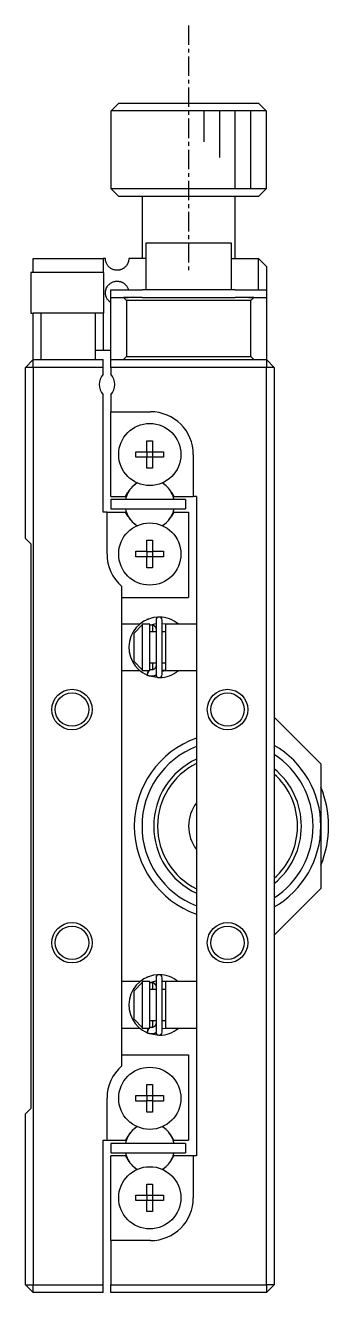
# Model space of a CAD drawing. Extents: x 10 to 371, y 10 to 242.
# Drawn here: x 52.2 to 71.7, y 111.8 to 193.2 of the extents above; entities that cross this region are included whole.
import ezdxf

# ---------------------------------------------------------------- set-up
doc = ezdxf.new("R2010")
doc.units = 0
doc.linetypes.add('CENTER', pattern=[2, 1.25, -0.25, 0.25, -0.25])
doc.layers.get('0').update_dxf_attribs({"linetype": 'CONTINUOUS'})
doc.layers.add('CENTER', color=1, linetype='CENTER')

msp = doc.modelspace()

# ---------------------------------------------------------------- linework, layer by layer
at = {"color": 7, "linetype": 'CONTINUOUS'}
for p, q in [((57.766026, 187.75), (58.267814, 188.25)), ((57.766026, 187.25), (57.766026, 187.75)), ((67.733975, 187.75), (57.766026, 187.75)), ((58.267814, 188.25), (67.232187, 188.25)), ((67.232187, 188.25), (67.733975, 187.75)), ((67.733975, 187.75), (67.733975, 187.25)), ((57.750001, 187.25), (57.766026, 187.25)), ((57.750001, 187.25), (57.750001, 182.75)), ((67.733975, 187.25), (67.750001, 187.25)), ((67.750001, 182.75), (67.750001, 187.25)), ((57.750001, 182.75), (67.750001, 182.75)), ((57.750001, 182.75), (58.250001, 182.25)), ((67.250001, 182.25), (67.750001, 182.75)), ((67.250001, 182.25), (58.250001, 182.25)), ((59.750001, 182.25), (59.750001, 178.25)), ((65.750001, 178.25), (65.750001, 182.25)), ((65.500001, 179.25), (60.000001, 179.25)), ((60.000001, 179.25), (60.000001, 176.25)), ((65.500001, 176.25), (65.500001, 179.25)), ((52.75, 178.25), (57.25, 178.25)), ((52.75, 177.35), (52.75, 178.25)), ((57.25, 178.25), (57.25, 177.35)), ((57.4, 178.25), (57.25, 178.25)), ((57.400105, 178.237609), (57.4, 178.25)), ((57.400414, 178.225229), (57.400105, 178.237609)), ((57.400923, 178.212906), (57.400414, 178.225229)), ((57.401625, 178.200687), (57.400923, 178.212906)), ((57.402517, 178.188617), (57.401625, 178.200687)), ((57.40394, 178.173249), (57.402517, 178.188617)), ((57.405653, 178.158135), (57.40394, 178.173249)), ((57.407635, 178.143304), (57.405653, 178.158135)), ((57.409866, 178.128788), (57.407635, 178.143304)), ((57.412323, 178.114617), (57.409866, 178.128788)), ((57.414986, 178.100822), (57.412323, 178.114617)), ((57.421191, 178.072914), (57.414986, 178.100822)), ((57.428156, 178.046292), (57.421191, 178.072914)), ((57.435806, 178.020881), (57.428156, 178.046292)), ((57.444066, 177.996601), (57.435806, 178.020881)), ((57.452863, 177.973377), (57.444066, 177.996601)), ((57.462122, 177.95113), (57.452863, 177.973377)), ((57.481822, 177.909322), (57.462122, 177.95113)), ((57.503223, 177.870262), (57.481822, 177.909322)), ((57.5262, 177.83362), (57.503223, 177.870262)), ((57.557046, 177.790714), (57.5262, 177.83362)), ((57.590252, 177.750753), (57.557046, 177.790714)), ((57.625758, 177.713617), (57.590252, 177.750753)), ((57.663506, 177.679191), (57.625758, 177.713617)), ((57.702362, 177.648227), (57.663506, 177.679191)), ((58.647583, 177.688853), (58.620784, 177.666165)), ((58.673655, 177.713139), (58.647583, 177.688853)), ((58.698858, 177.73895), (58.673655, 177.713139)), ((58.723049, 177.766213), (58.698858, 177.73895)), ((58.746086, 177.794855), (58.723049, 177.766213)), ((58.767825, 177.824803), (58.746086, 177.794855)), ((58.783138, 177.847963), (58.767825, 177.824803)), ((58.797678, 177.871837), (58.783138, 177.847963)), ((58.811394, 177.896369), (58.797678, 177.871837)), ((58.824235, 177.921507), (58.811394, 177.896369)), ((58.83586, 177.946531), (58.824235, 177.921507)), ((58.846608, 177.972095), (58.83586, 177.946531)), ((58.856443, 177.998135), (58.846608, 177.972095)), ((58.865326, 178.024591), (58.856443, 177.998135)), ((58.873459, 178.052253), (58.865326, 178.024591)), ((58.880547, 178.08031), (58.873459, 178.052253)), ((58.886564, 178.108683), (58.880547, 178.08031)), ((58.891484, 178.137295), (58.886564, 178.108683)), ((58.895198, 178.165283), (58.891484, 178.137295)), ((58.897861, 178.193447), (58.895198, 178.165283)), ((58.899464, 178.221711), (58.897861, 178.193447)), ((58.9, 178.25), (58.899464, 178.221711)), ((60.000001, 178.25), (58.9, 178.25)), ((65.500001, 178.25), (67.25, 178.25)), ((67.25, 176.25), (67.25, 178.25)), ((67.75, 177.75), (67.25, 178.25)), ((67.75, 177.75), (67.75, 176.25)), ((52.600001, 177.35), (52.6, 174.75)), ((57.300001, 177.35), (52.600001, 177.35)), ((57.3, 174.75), (57.300001, 177.35)), ((57.743395, 177.619769), (57.702362, 177.648227)), ((57.786563, 177.593933), (57.743395, 177.619769)), ((57.831823, 177.570837), (57.786563, 177.593933)), ((57.881668, 177.549643), (57.831823, 177.570837)), ((57.933842, 177.531823), (57.881668, 177.549643)), ((57.988225, 177.517655), (57.933842, 177.531823)), ((58.029284, 177.509779), (57.988225, 177.517655)), ((58.071489, 177.504121), (58.029284, 177.509779)), ((58.114734, 177.50083), (58.071489, 177.504121)), ((58.158912, 177.500053), (58.114734, 177.50083)), ((58.203915, 177.501942), (58.158912, 177.500053)), ((58.249707, 177.506659), (58.203915, 177.501942)), ((58.296089, 177.514366), (58.249707, 177.506659)), ((58.330212, 177.521975), (58.296089, 177.514366)), ((58.364532, 177.531342), (58.330212, 177.521975)), ((58.398927, 177.542517), (58.364532, 177.531342)), ((58.433272, 177.555552), (58.398927, 177.542517)), ((58.465357, 177.569536), (58.433272, 177.555552)), ((58.497313, 177.585301), (58.465357, 177.569536)), ((58.528987, 177.602847), (58.497313, 177.585301)), ((58.560226, 177.622173), (58.528987, 177.602847)), ((58.590876, 177.643279), (58.560226, 177.622173)), ((58.620784, 177.666165), (58.590876, 177.643279)), ((57.400004, 176.052242), (57.400109, 176.0627)), ((57.400045, 176.041789), (57.400004, 176.052242)), ((57.40024, 176.031085), (57.400045, 176.041789)), ((57.400109, 176.0627), (57.400358, 176.073134)), ((57.400358, 176.073134), (57.40075, 176.083513)), ((57.40075, 176.083513), (57.401302, 176.094149)), ((57.401302, 176.094149), (57.401999, 176.104708)), ((57.401999, 176.104708), (57.402837, 176.115167)), ((57.402837, 176.115167), (57.40381, 176.125499)), ((57.40381, 176.125499), (57.405249, 176.138565)), ((57.405249, 176.138565), (57.40689, 176.151416)), ((57.40689, 176.151416), (57.40872, 176.16403)), ((57.40872, 176.16403), (57.410726, 176.176384)), ((57.410726, 176.176384), (57.413739, 176.192897)), ((57.413739, 176.192897), (57.417039, 176.208956)), ((57.417039, 176.208956), (57.420597, 176.224556)), ((57.420597, 176.224556), (57.427894, 176.252702)), ((57.427894, 176.252702), (57.435937, 176.27952)), ((57.435937, 176.27952), (57.444661, 176.305102)), ((57.444661, 176.305102), (57.453999, 176.329544)), ((57.453999, 176.329544), (57.463886, 176.352937)), ((57.463886, 176.352937), (57.474256, 176.375377)), ((57.474256, 176.375377), (57.500803, 176.425782)), ((57.500803, 176.425782), (57.52997, 176.472476)), ((57.52997, 176.472476), (57.561662, 176.515704)), ((57.561662, 176.515704), (57.595782, 176.555712)), ((57.595782, 176.555712), (57.632235, 176.592745)), ((57.632235, 176.592745), (57.670924, 176.627049)), ((57.670924, 176.627049), (57.717207, 176.662534)), ((57.717207, 176.662534), (57.76646, 176.69452)), ((57.750001, 175.75), (57.750001, 176.25)), ((57.750001, 176.25), (59.750001, 176.25)), ((57.76646, 176.69452), (57.818618, 176.722819)), ((57.818618, 176.722819), (57.860688, 176.741954)), ((57.860688, 176.741954), (57.904504, 176.758687)), ((57.904504, 176.758687), (57.949989, 176.772841)), ((57.949989, 176.772841), (57.997071, 176.784243)), ((57.997071, 176.784243), (58.042421, 176.792236)), ((58.042421, 176.792236), (58.089228, 176.797515)), ((58.089228, 176.797515), (58.1373, 176.799872)), ((58.1373, 176.799872), (58.186448, 176.799101)), ((58.186448, 176.799101), (58.236481, 176.794994)), ((58.236481, 176.794994), (58.287207, 176.787343)), ((58.287207, 176.787343), (58.327221, 176.778759)), ((58.327221, 176.778759), (58.367494, 176.76777)), ((58.367494, 176.76777), (58.407839, 176.754286)), ((58.407839, 176.754286), (58.438852, 176.742142)), ((58.438852, 176.742142), (58.469779, 176.728405)), ((58.469779, 176.728405), (58.500497, 176.713059)), ((58.500497, 176.713059), (58.530887, 176.696085)), ((58.530887, 176.696085), (58.555119, 176.68117)), ((58.555119, 176.68117), (58.579051, 176.66515)), ((58.579051, 176.66515), (58.602605, 176.648035)), ((58.602605, 176.648035), (58.625703, 176.629834)), ((58.625703, 176.629834), (58.648911, 176.609985)), ((58.648911, 176.609985), (58.67154, 176.58897)), ((58.67154, 176.58897), (58.693496, 176.566825)), ((58.693496, 176.566825), (58.714685, 176.54359)), ((58.714685, 176.54359), (58.734546, 176.519895)), ((58.734546, 176.519895), (58.753583, 176.495173)), ((58.753583, 176.495173), (58.771712, 176.469487)), ((58.771712, 176.469487), (58.78885, 176.442902)), ((58.78885, 176.442902), (58.805509, 176.414419)), ((58.805509, 176.414419), (58.821011, 176.385011)), ((58.821011, 176.385011), (58.835277, 176.354777)), ((58.835277, 176.354777), (58.84823, 176.323817)), ((58.84823, 176.323817), (58.857256, 176.299576)), ((58.857256, 176.299576), (58.865469, 176.274953)), ((58.865469, 176.274953), (58.872842, 176.25)), ((65.75, 176.25), (59.750001, 176.25)), ((65.75, 176.25), (67.75, 176.25)), ((67.75, 176.25), (67.75, 175.75)), ((57.400586, 176.020409), (57.40024, 176.031085)), ((57.40108, 176.009792), (57.400586, 176.020409)), ((57.401719, 175.999264), (57.40108, 176.009792)), ((57.402759, 175.985743), (57.401719, 175.999264)), ((57.404026, 175.972403), (57.402759, 175.985743)), ((57.405507, 175.959288), (57.404026, 175.972403)), ((57.407649, 175.943166), (57.405507, 175.959288)), ((57.41009, 175.927404), (57.407649, 175.943166)), ((57.412805, 175.912015), (57.41009, 175.927404)), ((57.415771, 175.897013), (57.412805, 175.912015)), ((57.418965, 175.88241), (57.415771, 175.897013)), ((57.422363, 175.868221), (57.418965, 175.88241)), ((57.43019, 175.839303), (57.422363, 175.868221)), ((57.438801, 175.811799), (57.43019, 175.839303)), ((57.448119, 175.785602), (57.438801, 175.811799)), ((57.458069, 175.760604), (57.448119, 175.785602)), ((57.468575, 175.736696), (57.458069, 175.760604)), ((57.491432, 175.691047), (57.468575, 175.736696)), ((57.516377, 175.648595), (57.491432, 175.691047)), ((57.543298, 175.609014), (57.516377, 175.648595)), ((57.572077, 175.571979), (57.543298, 175.609014)), ((57.612224, 175.527203), (57.572077, 175.571979)), ((57.6555, 175.486094), (57.612224, 175.527203)), ((57.701839, 175.448626), (57.6555, 175.486094)), ((57.749967, 175.415592), (57.701839, 175.448626)), ((57.75, 171.75), (57.75, 175.75)), ((57.75, 175.75), (58.55, 175.75)), ((58.75, 175.55), (58.55, 175.75)), ((58.55, 175.75), (58.878221, 175.75)), ((58.878221, 175.75), (58.55, 175.75)), ((58.75, 175.55), (58.75, 171.95)), ((66.75, 175.55), (58.75, 175.55)), ((59.750001, 175.75), (58.878221, 175.75)), ((59.750001, 175.75), (65.75, 175.75)), ((66.62178, 175.75), (65.75, 175.75)), ((66.62178, 175.75), (66.95, 175.75)), ((66.95, 175.75), (66.62178, 175.75)), ((66.95, 175.75), (66.75, 175.55)), ((66.75, 171.95), (66.75, 175.55)), ((66.95, 175.75), (67.75, 175.75)), ((67.75, 175.75), (67.75, 171.75)), ((52.6, 174.75), (52.75, 174.75)), ((52.75, 171.75), (52.75, 174.75)), ((53.25, 174.75), (52.75, 174.75)), ((53.25, 174.75), (53.25, 171.75)), ((56.75, 174.75), (53.25, 174.75)), ((56.75, 172.35), (56.75, 174.75)), ((57.25, 174.75), (56.75, 174.75)), ((57.25, 174.75), (57.3, 174.75)), ((57.25, 174.75), (57.25, 172.35)), ((57.25, 172.35), (56.75, 172.35)), ((56.75, 171.75), (56.75, 172.35)), ((57.75, 172.35), (57.25, 172.35)), ((52.75, 171.75), (52.25, 171.25)), ((52.75, 171.25), (52.25, 171.25)), ((52.25, 160.25), (52.25, 171.25)), ((52.75, 171.25), (52.75, 171.75)), ((52.75, 171.75), (57.25, 171.75)), ((52.75, 171.25), (52.75, 112.25)), ((57.25, 171.25), (52.75, 171.25)), ((57.25, 171.25), (57.25, 171.75)), ((57.25, 170.811438), (57.25, 171.25)), ((57.75, 171.75), (67.75, 171.75)), ((57.75, 171.25), (57.75, 171.75)), ((67.75, 171.25), (57.75, 171.25)), ((57.75, 171.25), (57.75, 170.811438)), ((58.55, 171.75), (58.75, 171.95)), ((58.75, 171.95), (66.75, 171.95)), ((66.75, 171.95), (66.95, 171.75)), ((67.75, 171.75), (67.75, 171.25)), ((68.25, 171.25), (67.75, 171.75)), ((67.75, 112.25), (67.75, 171.25)), ((68.25, 171.25), (67.75, 171.25)), ((68.25, 171.25), (68.25, 112.25)), ((57.25, 161.95), (57.25, 169.488562)), ((57.75, 169.488562), (57.75, 168.4)), ((57.75, 168.4), (60.3, 168.4)), ((57.75, 162.95), (57.75, 168.4)), ((60.07, 166.536361), (60.43, 166.536361)), ((60.07, 165.83), (60.07, 166.536361)), ((60.43, 166.536361), (60.43, 165.83)), ((59.363639, 165.83), (60.07, 165.83)), ((59.363639, 165.47), (59.363639, 165.83)), ((60.07, 165.47), (59.363639, 165.47)), ((60.080373, 165.819628), (60.07, 165.83)), ((60.080373, 165.480372), (60.07, 165.47)), ((60.07, 164.763639), (60.07, 165.47)), ((60.080373, 165.819628), (60.419628, 165.819628)), ((60.080373, 165.480372), (60.080373, 165.819628)), ((60.419628, 165.480372), (60.080373, 165.480372)), ((60.419628, 165.819628), (60.43, 165.83)), ((60.419628, 165.819628), (60.419628, 165.480372)), ((60.419628, 165.480372), (60.43, 165.47)), ((60.43, 165.83), (61.136362, 165.83)), ((60.43, 165.47), (60.43, 164.763639)), ((61.136362, 165.47), (60.43, 165.47)), ((61.136362, 165.83), (61.136362, 165.47)), ((63.05, 165.65), (63.05, 162.95)), ((60.43, 164.763639), (60.07, 164.763639)), ((58.699195, 162.95), (58.849361, 163.210095)), ((61.65064, 163.210095), (61.800806, 162.95)), ((57.75, 162.95), (58.699195, 162.95)), ((62.55, 162.75), (57.75, 162.75)), ((57.75, 162.75), (57.75, 162.15)), ((61.800806, 162.95), (63.05, 162.95)), ((62.55, 162.75), (62.55, 162.15)), ((63.25, 162.95), (63.05, 162.95)), ((63.25, 162.95), (63.25, 120.55)), ((57.5, 161.95), (57.25, 161.95)), ((57.5, 159.25), (57.5, 161.95)), ((57.5, 161.95), (58.699195, 161.95)), ((57.75, 162.15), (62.55, 162.15)), ((58.849361, 161.689905), (58.699195, 161.95)), ((61.800806, 161.95), (61.65064, 161.689905)), ((61.800806, 161.95), (62.75, 161.95)), ((62.75, 161.95), (62.75, 156.45)), ((52.25, 160.25), (52.6, 159.9)), ((52.6, 159.9), (52.6, 123.6)), ((60.07, 160.136361), (60.43, 160.136361)), ((60.07, 159.43), (60.07, 160.136361)), ((60.43, 160.136361), (60.43, 159.43)), ((59.363639, 159.43), (60.07, 159.43)), ((59.363639, 159.07), (59.363639, 159.43)), ((60.07, 159.07), (59.363639, 159.07)), ((60.080373, 159.419628), (60.07, 159.43)), ((60.080373, 159.080372), (60.07, 159.07)), ((60.07, 158.363639), (60.07, 159.07)), ((60.080373, 159.419628), (60.419628, 159.419628)), ((60.080373, 159.080372), (60.080373, 159.419628)), ((60.419628, 159.080372), (60.080373, 159.080372)), ((60.419628, 159.419628), (60.43, 159.43)), ((60.419628, 159.419628), (60.419628, 159.080372)), ((60.419628, 159.080372), (60.43, 159.07)), ((60.43, 159.43), (61.136362, 159.43)), ((61.136362, 159.07), (60.43, 159.07)), ((60.43, 159.07), (60.43, 158.363639)), ((61.136362, 159.43), (61.136362, 159.07)), ((60.43, 158.363639), (60.07, 158.363639)), ((58.45, 154.325), (58.45, 157.170938)), ((58.45, 156.45), (62.75, 156.45)), ((60.085914, 155.037581), (60.067923, 155.029781)), ((60.142355, 155.059821), (60.085469, 155.03844)), ((60.655, 155), (60.655, 151.5)), ((61.045, 151.5), (61.045, 155)), ((59.613755, 154.75), (58.45, 154.75)), ((58.45, 152.175), (58.45, 154.325)), ((59.25, 154.166515), (59.75, 154.695683)), ((59.25, 152.333485), (59.25, 154.166515)), ((59.75, 154.75), (59.75, 154.695683)), ((60.25, 154.75), (59.75, 154.75)), ((59.75, 154.695683), (59.75, 151.804317)), ((60.238705, 154.679805), (60.25325, 154.685571)), ((60.249843, 154.68521), (60.654958, 154.793689)), ((60.25, 151.75), (60.25, 154.75)), ((60.655, 154.25), (60.25, 154.25)), ((60.25325, 154.685571), (60.267511, 154.690387)), ((60.267511, 154.690387), (60.282004, 154.694472)), ((60.282004, 154.694472), (60.29669, 154.697816)), ((60.29669, 154.697816), (60.311532, 154.700406)), ((60.311532, 154.700406), (60.326491, 154.702236)), ((60.326491, 154.702236), (60.341527, 154.7033)), ((60.341527, 154.7033), (60.356601, 154.703595)), ((60.356601, 154.703595), (60.371673, 154.703118)), ((60.371673, 154.703118), (60.386703, 154.701872)), ((60.386703, 154.701872), (60.401651, 154.699859)), ((60.401651, 154.699859), (60.416477, 154.697085)), ((60.416477, 154.697085), (60.431143, 154.693559)), ((60.431143, 154.693559), (60.445611, 154.689291)), ((60.445611, 154.689291), (60.459842, 154.684293)), ((60.45, 154.25), (60.45, 154.688184)), ((60.45, 154.25), (60.45, 154.688183)), ((60.459842, 154.684293), (60.4738, 154.67858)), ((60.4738, 154.67858), (60.487449, 154.672167)), ((60.487449, 154.672167), (60.500754, 154.665074)), ((60.500754, 154.665074), (60.513683, 154.65732)), ((60.513683, 154.65732), (60.526203, 154.648926)), ((60.526203, 154.648926), (60.538285, 154.639917)), ((60.538285, 154.639917), (60.549897, 154.630316)), ((60.549897, 154.630316), (60.561014, 154.620149)), ((60.561014, 154.620149), (60.571609, 154.609444)), ((60.571609, 154.609444), (60.581657, 154.598229)), ((60.581657, 154.598229), (60.591136, 154.586532)), ((60.591136, 154.586532), (60.600024, 154.574383)), ((60.600024, 154.574383), (60.608301, 154.561814)), ((60.608301, 154.561814), (60.615948, 154.548857)), ((60.615948, 154.548857), (60.62295, 154.535542)), ((60.62295, 154.535542), (60.629291, 154.521903)), ((60.629291, 154.521903), (60.634958, 154.507974)), ((60.634958, 154.507974), (60.639938, 154.493787)), ((60.639938, 154.493787), (60.644221, 154.479378)), ((60.644221, 154.479378), (60.647798, 154.464779)), ((60.647798, 154.464779), (60.650662, 154.450027)), ((60.650662, 154.450027), (60.652807, 154.435156)), ((60.652807, 154.435156), (60.654229, 154.4202)), ((60.654229, 154.4202), (60.654925, 154.405196)), ((60.654925, 154.405196), (60.655001, 154.398501)), ((61.25, 154.25), (61.045, 154.25)), ((61.045056, 154.793366), (61.250247, 154.753369)), ((61.25, 154.75), (61.25, 151.75)), ((63.25, 154.75), (61.25, 154.75)), ((61.250247, 154.753369), (61.262434, 154.750086)), ((58.45, 131.325), (58.45, 152.175)), ((58.45, 151.75), (59.613385, 151.75)), ((59.75, 151.804317), (59.25, 152.333485)), ((59.75, 151.804317), (59.75, 151.75)), ((59.75, 151.75), (60.25, 151.75)), ((60.076603, 151.466381), (60.144305, 151.6898)), ((60.116707, 151.597419), (60.111468, 151.583362)), ((60.122248, 151.611765), (60.116707, 151.597419)), ((60.128054, 151.626304), (60.122248, 151.611765)), ((60.134086, 151.640941), (60.128054, 151.626304)), ((60.140304, 151.655577), (60.134086, 151.640941)), ((60.146668, 151.670115), (60.140304, 151.655577)), ((60.144305, 151.6898), (60.174502, 151.750013)), ((60.153134, 151.684459), (60.146668, 151.670115)), ((60.159659, 151.698513), (60.153134, 151.684459)), ((60.166201, 151.712184), (60.159659, 151.698513)), ((60.172715, 151.72538), (60.166201, 151.712184)), ((60.179159, 151.738014), (60.172715, 151.72538)), ((60.185489, 151.750002), (60.179159, 151.738014)), ((60.242476, 151.817553), (60.224361, 151.825362)), ((60.247026, 151.816788), (60.238705, 151.820195)), ((60.261205, 151.811643), (60.247026, 151.816788)), ((60.25, 152.25), (60.655, 152.25)), ((60.275628, 151.807227), (60.261205, 151.811643)), ((60.290258, 151.803552), (60.275628, 151.807227)), ((60.305055, 151.800628), (60.290258, 151.803552)), ((60.31998, 151.798465), (60.305055, 151.800628)), ((60.334995, 151.797067), (60.31998, 151.798465)), ((60.35006, 151.796438), (60.334995, 151.797067)), ((60.365133, 151.79658), (60.35006, 151.796438)), ((60.380177, 151.797492), (60.365133, 151.79658)), ((60.39515, 151.79917), (60.380177, 151.797492)), ((60.410014, 151.801609), (60.39515, 151.79917)), ((60.42473, 151.804801), (60.410014, 151.801609)), ((60.43926, 151.808736), (60.42473, 151.804801)), ((60.453567, 151.813403), (60.43926, 151.808736)), ((60.45, 151.811806), (60.45, 152.25)), ((60.45, 151.811805), (60.45, 152.25)), ((60.467614, 151.818786), (60.453567, 151.813403)), ((60.481367, 151.824871), (60.467614, 151.818786)), ((60.494791, 151.83164), (60.481367, 151.824871)), ((60.507854, 151.839074), (60.494791, 151.83164)), ((60.520523, 151.847152), (60.507854, 151.839074)), ((60.532769, 151.855853), (60.520523, 151.847152)), ((60.544562, 151.865151), (60.532769, 151.855853)), ((60.555875, 151.875024), (60.544562, 151.865151)), ((60.566682, 151.885445), (60.555875, 151.875024)), ((60.576958, 151.896386), (60.566682, 151.885445)), ((60.586679, 151.907821), (60.576958, 151.896386)), ((60.595824, 151.91972), (60.586679, 151.907821)), ((60.604373, 151.932053), (60.595824, 151.91972)), ((60.612306, 151.944791), (60.604373, 151.932053)), ((60.619606, 151.957901), (60.612306, 151.944791)), ((60.626257, 151.971353), (60.619606, 151.957901)), ((60.632245, 151.985113), (60.626257, 151.971353)), ((60.637556, 151.99915), (60.632245, 151.985113)), ((60.642178, 152.01343), (60.637556, 151.99915)), ((60.646103, 152.027918), (60.642178, 152.01343)), ((60.64932, 152.042581), (60.646103, 152.027918)), ((60.651823, 152.057385), (60.64932, 152.042581)), ((60.653607, 152.072294), (60.651823, 152.057385)), ((60.654667, 152.087274), (60.653607, 152.072294)), ((60.655001, 152.101499), (60.654667, 152.087274)), ((61.045, 152.25), (61.25, 152.25)), ((61.250001, 151.750001), (61.045, 151.750002)), ((61.250204, 151.746632), (61.045024, 151.706318)), ((61.25, 151.75), (63.25, 151.75)), ((61.261439, 151.74968), (61.250204, 151.746632)), ((60.056309, 151.47537), (60.076069, 151.466671)), ((60.082084, 151.477548), (60.08188, 151.472003)), ((60.08188, 151.472003), (60.082209, 151.467582)), ((60.082821, 151.484179), (60.082084, 151.477548)), ((60.082209, 151.467582), (60.082701, 151.46535)), ((60.082701, 151.46535), (60.08474, 151.461983)), ((60.084084, 151.491853), (60.082821, 151.484179)), ((60.085867, 151.500518), (60.084084, 151.491853)), ((60.08474, 151.461983), (60.085469, 151.46156)), ((60.085469, 151.46156), (60.115636, 151.449506)), ((60.088157, 151.510116), (60.085867, 151.500518)), ((60.090938, 151.520585), (60.088157, 151.510116)), ((60.094193, 151.531853), (60.090938, 151.520585)), ((60.0979, 151.543847), (60.094193, 151.531853)), ((60.102033, 151.556487), (60.0979, 151.543847)), ((60.106566, 151.569687), (60.102033, 151.556487)), ((60.111468, 151.583362), (60.106566, 151.569687)), ((60.115636, 151.449506), (60.148056, 151.438347)), ((60.134954, 151.442304), (60.822408, 151.306344)), ((60.148056, 151.438347), (60.180983, 151.428824)), ((60.180983, 151.428824), (60.214334, 151.420961)), ((60.214334, 151.420961), (60.248029, 151.414776)), ((60.248029, 151.414776), (60.281984, 151.410284)), ((60.281984, 151.410284), (60.316116, 151.407494)), ((60.316116, 151.407494), (60.350342, 151.406415)), ((60.350342, 151.406415), (60.384578, 151.407047)), ((60.384578, 151.407047), (60.418741, 151.409389)), ((60.418741, 151.409389), (60.452747, 151.413436)), ((60.452747, 151.413436), (60.486513, 151.419178)), ((60.486513, 151.419178), (60.519957, 151.426601)), ((60.519957, 151.426601), (60.552997, 151.435686)), ((60.552997, 151.435686), (60.585552, 151.446413)), ((60.585552, 151.446413), (60.617542, 151.458755)), ((60.617542, 151.458755), (60.648889, 151.472683)), ((60.648889, 151.472683), (60.656548, 151.476375)), ((71.25, 145.75), (68.25, 148.75)), ((71.25, 145.75), (71.25, 141.75)), ((71.25, 141.75), (71.25, 137.75)), ((68.25, 134.75), (71.25, 137.75)), ((60.085914, 132.037581), (60.067923, 132.029781)), ((60.07961, 132.034351), (60.076813, 132.033663)), ((60.142355, 132.059821), (60.085469, 132.03844)), ((59.613755, 131.75), (58.45, 131.75)), ((58.45, 129.175), (58.45, 131.325)), ((59.25, 131.166515), (59.75, 131.695683)), ((59.75, 131.75), (59.75, 131.695683)), ((60.25, 131.75), (59.75, 131.75)), ((59.75, 131.695683), (59.75, 128.804317)), ((60.238705, 131.679805), (60.25325, 131.685571)), ((60.249843, 131.68521), (60.654958, 131.793689)), ((60.25, 128.75), (60.25, 131.75)), ((60.655, 131.25), (60.25, 131.25)), ((60.25325, 131.685571), (60.267511, 131.690387)), ((60.267511, 131.690387), (60.282004, 131.694472)), ((60.282004, 131.694472), (60.29669, 131.697816)), ((60.29669, 131.697816), (60.311532, 131.700406)), ((60.311532, 131.700406), (60.326491, 131.702236)), ((60.326491, 131.702236), (60.341527, 131.7033)), ((60.341527, 131.7033), (60.356601, 131.703595)), ((60.356601, 131.703595), (60.371673, 131.703118)), ((60.371673, 131.703118), (60.386703, 131.701872)), ((60.386703, 131.701872), (60.401651, 131.699859)), ((60.401651, 131.699859), (60.416477, 131.697085)), ((60.416477, 131.697085), (60.431143, 131.693559)), ((60.431143, 131.693559), (60.445611, 131.689291)), ((60.445611, 131.689291), (60.459842, 131.684293)), ((60.45, 131.25), (60.45, 131.688184)), ((60.45, 131.25), (60.45, 131.688183)), ((60.459842, 131.684293), (60.4738, 131.67858)), ((60.4738, 131.67858), (60.487449, 131.672167)), ((60.487449, 131.672167), (60.500754, 131.665074)), ((60.500754, 131.665074), (60.513683, 131.65732)), ((60.513683, 131.65732), (60.526203, 131.648926)), ((60.526203, 131.648926), (60.538285, 131.639917)), ((60.538285, 131.639917), (60.549897, 131.630316)), ((60.549897, 131.630316), (60.561014, 131.620149)), ((60.561014, 131.620149), (60.571609, 131.609444)), ((60.571609, 131.609444), (60.581657, 131.598229)), ((60.581657, 131.598229), (60.591136, 131.586532)), ((60.591136, 131.586532), (60.600024, 131.574383)), ((60.600024, 131.574383), (60.608301, 131.561814)), ((60.608301, 131.561814), (60.615948, 131.548857)), ((60.615948, 131.548857), (60.62295, 131.535542)), ((60.62295, 131.535542), (60.629291, 131.521903)), ((60.629291, 131.521903), (60.634958, 131.507974)), ((60.634958, 131.507974), (60.639938, 131.493787)), ((60.639938, 131.493787), (60.644221, 131.479378)), ((60.644221, 131.479378), (60.647798, 131.464779)), ((60.647798, 131.464779), (60.650662, 131.450027)), ((60.650662, 131.450027), (60.652807, 131.435156)), ((60.652807, 131.435156), (60.654229, 131.4202)), ((60.654229, 131.4202), (60.654925, 131.405196)), ((60.654925, 131.405196), (60.655001, 131.398501)), ((60.655, 132), (60.655, 128.5)), ((61.045, 128.5), (61.045, 132)), ((61.25, 131.75), (61.045, 131.75)), ((61.25, 131.25), (61.045, 131.25)), ((61.045056, 131.793366), (61.250247, 131.753369)), ((61.25, 131.75), (61.25, 128.75)), ((63.25, 131.75), (61.25, 131.75)), ((61.250247, 131.753369), (61.262434, 131.750086)), ((59.25, 129.333485), (59.25, 131.166515)), ((58.45, 126.329062), (58.45, 129.175)), ((59.75, 128.804317), (59.25, 129.333485)), ((59.75, 128.804317), (59.75, 128.75)), ((60.23665, 128.820034), (60.224361, 128.825362)), ((60.247026, 128.816788), (60.238705, 128.820195)), ((60.261205, 128.811643), (60.247026, 128.816788)), ((60.25, 129.25), (60.655, 129.25)), ((60.275628, 128.807227), (60.261205, 128.811643)), ((60.290258, 128.803552), (60.275628, 128.807227)), ((60.305055, 128.800628), (60.290258, 128.803552)), ((60.31998, 128.798465), (60.305055, 128.800628)), ((60.334995, 128.797067), (60.31998, 128.798465)), ((60.35006, 128.796438), (60.334995, 128.797067)), ((60.365133, 128.79658), (60.35006, 128.796438)), ((60.380177, 128.797492), (60.365133, 128.79658)), ((60.39515, 128.79917), (60.380177, 128.797492)), ((60.410014, 128.801609), (60.39515, 128.79917)), ((60.42473, 128.804801), (60.410014, 128.801609)), ((60.43926, 128.808736), (60.42473, 128.804801)), ((60.453567, 128.813403), (60.43926, 128.808736)), ((60.45, 128.811806), (60.45, 129.25)), ((60.45, 128.811805), (60.45, 129.25)), ((60.467614, 128.818786), (60.453567, 128.813403)), ((60.481367, 128.824871), (60.467614, 128.818786)), ((60.494791, 128.83164), (60.481367, 128.824871)), ((60.507854, 128.839074), (60.494791, 128.83164)), ((60.520523, 128.847152), (60.507854, 128.839074)), ((60.532769, 128.855853), (60.520523, 128.847152)), ((60.544562, 128.865151), (60.532769, 128.855853)), ((60.555875, 128.875024), (60.544562, 128.865151)), ((60.566682, 128.885445), (60.555875, 128.875024)), ((60.576958, 128.896386), (60.566682, 128.885445)), ((60.586679, 128.907821), (60.576958, 128.896386)), ((60.595824, 128.91972), (60.586679, 128.907821)), ((60.604373, 128.932053), (60.595824, 128.91972)), ((60.612306, 128.944791), (60.604373, 128.932053)), ((60.619606, 128.957901), (60.612306, 128.944791)), ((60.626257, 128.971353), (60.619606, 128.957901)), ((60.632245, 128.985113), (60.626257, 128.971353)), ((60.637556, 128.99915), (60.632245, 128.985113)), ((60.642178, 129.01343), (60.637556, 128.99915)), ((60.646103, 129.027918), (60.642178, 129.01343)), ((60.64932, 129.042581), (60.646103, 129.027918)), ((60.651823, 129.057385), (60.64932, 129.042581)), ((60.653607, 129.072294), (60.651823, 129.057385)), ((60.654667, 129.087274), (60.653607, 129.072294)), ((60.655001, 129.101499), (60.654667, 129.087274)), ((61.045, 129.25), (61.25, 129.25)), ((58.45, 128.75), (59.613385, 128.75)), ((59.75, 128.75), (60.25, 128.75)), ((60.056309, 128.47537), (60.083303, 128.463553)), ((60.076603, 128.466381), (60.144305, 128.6898)), ((60.082084, 128.477548), (60.08188, 128.472003)), ((60.08188, 128.472003), (60.082209, 128.467582)), ((60.082821, 128.484179), (60.082084, 128.477548)), ((60.082209, 128.467582), (60.082701, 128.46535)), ((60.082701, 128.46535), (60.08474, 128.461983)), ((60.084084, 128.491853), (60.082821, 128.484179)), ((60.085867, 128.500517), (60.084084, 128.491853)), ((60.08474, 128.461983), (60.085469, 128.46156)), ((60.085469, 128.46156), (60.115636, 128.449506)), ((60.088157, 128.510116), (60.085867, 128.500517)), ((60.090938, 128.520584), (60.088157, 128.510116)), ((60.094193, 128.531853), (60.090938, 128.520584)), ((60.097899, 128.543847), (60.094193, 128.531853)), ((60.102033, 128.556486), (60.097899, 128.543847)), ((60.106565, 128.569686), (60.102033, 128.556486)), ((60.111468, 128.58336), (60.106565, 128.569686)), ((60.116707, 128.597417), (60.111468, 128.58336)), ((60.115636, 128.449506), (60.148056, 128.438347)), ((60.122247, 128.611763), (60.116707, 128.597417)), ((60.128053, 128.626303), (60.122247, 128.611763)), ((60.134085, 128.640939), (60.128053, 128.626303)), ((60.140304, 128.655575), (60.134085, 128.640939)), ((60.134954, 128.442304), (60.822408, 128.306344)), ((60.146667, 128.670113), (60.140304, 128.655575)), ((60.144305, 128.6898), (60.174502, 128.750013)), ((60.153133, 128.684457), (60.146667, 128.670113)), ((60.148056, 128.438347), (60.180983, 128.428824)), ((60.159659, 128.698511), (60.153133, 128.684457)), ((60.1662, 128.712182), (60.159659, 128.698511)), ((60.172714, 128.725378), (60.1662, 128.712182)), ((60.179158, 128.738012), (60.172714, 128.725378)), ((60.185488, 128.75), (60.179158, 128.738012)), ((60.180983, 128.428824), (60.214334, 128.420961)), ((60.214334, 128.420961), (60.248029, 128.414776)), ((60.248029, 128.414776), (60.281984, 128.410284)), ((60.281984, 128.410284), (60.316116, 128.407494)), ((60.316116, 128.407494), (60.350342, 128.406415)), ((60.350342, 128.406415), (60.384578, 128.407047)), ((60.384578, 128.407047), (60.418741, 128.409389)), ((60.418741, 128.409389), (60.452747, 128.413436)), ((60.452747, 128.413436), (60.486513, 128.419178)), ((60.486513, 128.419178), (60.519957, 128.426601)), ((60.519957, 128.426601), (60.552997, 128.435686)), ((60.552997, 128.435686), (60.585552, 128.446413)), ((60.585552, 128.446413), (60.617542, 128.458755)), ((60.617542, 128.458755), (60.648889, 128.472683)), ((60.648889, 128.472683), (60.656548, 128.476375)), ((61.250204, 128.746632), (61.045024, 128.706318)), ((61.25, 128.75), (63.25, 128.75)), ((61.261432, 128.749678), (61.250204, 128.746632)), ((58.45, 127.05), (62.75, 127.05)), ((62.75, 127.05), (62.75, 121.55)), ((60.07, 125.136361), (60.43, 125.136361)), ((60.07, 124.43), (60.07, 125.136361)), ((60.43, 125.136361), (60.43, 124.43)), ((57.5, 121.55), (57.5, 124.25)), ((59.363639, 124.43), (60.07, 124.43)), ((59.363639, 124.07), (59.363639, 124.43)), ((60.07, 124.07), (59.363639, 124.07)), ((60.080373, 124.419628), (60.07, 124.43)), ((60.080373, 124.080372), (60.07, 124.07)), ((60.07, 123.363639), (60.07, 124.07)), ((60.080373, 124.419628), (60.419628, 124.419628)), ((60.080373, 124.080372), (60.080373, 124.419628)), ((60.419628, 124.080372), (60.080373, 124.080372)), ((60.419628, 124.419628), (60.43, 124.43)), ((60.419628, 124.419628), (60.419628, 124.080372)), ((60.419628, 124.080372), (60.43, 124.07)), ((60.43, 124.43), (61.136362, 124.43)), ((61.136362, 124.07), (60.43, 124.07)), ((60.43, 124.07), (60.43, 123.363639)), ((61.136362, 124.43), (61.136362, 124.07)), ((52.6, 123.6), (52.25, 123.25)), ((52.25, 112.25), (52.25, 123.25)), ((60.43, 123.363639), (60.07, 123.363639)), ((57.25, 121.55), (57.5, 121.55)), ((57.25, 112.25), (57.25, 121.55)), ((57.5, 121.55), (58.699195, 121.55)), ((58.849361, 121.810095), (58.699195, 121.55)), ((61.800806, 121.55), (61.65064, 121.810095)), ((61.800806, 121.55), (62.75, 121.55)), ((62.55, 121.35), (57.75, 121.35)), ((57.75, 121.35), (57.75, 120.75)), ((57.75, 120.75), (62.55, 120.75)), ((62.55, 121.35), (62.55, 120.75)), ((58.699195, 120.55), (57.75, 120.55)), ((57.75, 115.1), (57.75, 120.55)), ((58.699195, 120.55), (58.849361, 120.289905)), ((61.65064, 120.289905), (61.800806, 120.55)), ((63.05, 120.55), (61.800806, 120.55)), ((63.05, 120.55), (63.05, 117.85)), ((63.25, 120.55), (63.05, 120.55)), ((60.07, 118.736361), (60.43, 118.736361)), ((60.07, 118.03), (60.07, 118.736361)), ((60.43, 118.736361), (60.43, 118.03)), ((59.363639, 117.67), (59.363639, 118.03)), ((59.363639, 118.03), (60.07, 118.03)), ((60.07, 117.67), (59.363639, 117.67)), ((60.080373, 118.019628), (60.07, 118.03)), ((60.080373, 117.680372), (60.07, 117.67)), ((60.07, 116.963639), (60.07, 117.67)), ((60.080373, 118.019628), (60.419628, 118.019628)), ((60.080373, 117.680372), (60.080373, 118.019628)), ((60.419628, 117.680372), (60.080373, 117.680372)), ((60.419628, 118.019628), (60.43, 118.03)), ((60.419628, 118.019628), (60.419628, 117.680372)), ((60.419628, 117.680372), (60.43, 117.67)), ((60.43, 118.03), (61.136362, 118.03)), ((60.43, 117.67), (60.43, 116.963639)), ((61.136362, 117.67), (60.43, 117.67)), ((61.136362, 118.03), (61.136362, 117.67)), ((60.43, 116.963639), (60.07, 116.963639)), ((57.75, 115.1), (57.75, 112.25)), ((60.3, 115.1), (57.75, 115.1)), ((52.25, 112.25), (52.75, 112.25)), ((52.25, 112.25), (52.75, 111.75)), ((52.75, 112.25), (57.25, 112.25)), ((52.75, 111.75), (52.75, 112.25)), ((57.25, 111.75), (52.75, 111.75)), ((57.25, 111.75), (57.25, 112.25)), ((57.75, 112.25), (67.75, 112.25)), ((57.75, 111.75), (57.75, 112.25)), ((67.75, 111.75), (57.75, 111.75)), ((68.25, 112.25), (67.75, 112.25)), ((67.75, 112.25), (67.75, 111.75)), ((68.25, 112.25), (67.75, 111.75))]:
    msp.add_line(p, q, dxfattribs=at)
at = {"color": 3, "linetype": 'CONTINUOUS'}
for p, q in [((63.750001, 185.75), (63.750001, 187.75)), ((64.750001, 184.75), (64.750001, 187.75)), ((65.750001, 182.75), (65.750001, 187.75)), ((66.750001, 182.75), (66.750001, 187.75))]:
    msp.add_line(p, q, dxfattribs=at)
at = {"color": 7, "linetype": 'CONTINUOUS'}
for centre, radius in [((60.25, 165.65), 2), ((60.25, 159.25), 2), ((55.25, 149.25), 1.075), ((65.25, 149.25), 1.075), ((55.25, 134.25), 1.075), ((65.25, 134.25), 1.075), ((60.25, 124.25), 2), ((60.25, 117.85), 2)]:
    msp.add_circle(centre, radius, dxfattribs=at)
at = {"color": 3, "linetype": 'CONTINUOUS'}
for centre in [(55.25, 149.25), (65.25, 149.25), (55.25, 134.25), (65.25, 134.25)]:
    msp.add_circle(centre, 1.3, dxfattribs=at)
at = {"color": 7, "linetype": 'CONTINUOUS'}
for centre, radius, start, end in [((58, 170.15), 1, 138.590378, 221.409622), ((57, 170.15), 1, 318.590378, 41.409622), ((60.3, 165.65), 2.75, 0, 90), ((60.25, 162.449999), 1.5875, 120.433182, 135.000249), ((60.364905, 162.335095), 1.75, 121.881533, 135), ((60.25, 162.449999), 1.5875, 44.999751, 59.566818), ((60.135096, 162.335095), 1.75, 45, 58.118467), ((60.25, 162.449999), 1.5875, 135.000249, 169.10691), ((60.364905, 162.335095), 1.75, 135, 150), ((60.135096, 162.335095), 1.75, 30, 45), ((60.25, 162.449999), 1.5875, 10.89309, 44.999751), ((60.25, 162.449999), 1.5875, 190.893016, 225.000249), ((60.364905, 162.564905), 1.75, 210, 225), ((60.25, 162.449999), 1.5875, 314.999751, 349.106984), ((60.135096, 162.564905), 1.75, 315, 330), ((60.364905, 162.564905), 1.75, 225, 238.118467), ((60.25, 162.449999), 1.5875, 225.000249, 239.566737), ((60.25, 162.449999), 1.5875, 300.433263, 314.999751), ((60.135096, 162.564905), 1.75, 301.881533, 315), ((60.25, 159.25), 2.75, 180, 229.114807), ((60.850315, 153.249859), 1.94403, 90.734734, 246.839517), ((60.85, 155), 0.195, 0, 180), ((60.85108, 153.253835), 1.939975, 50.469098, 89.286231), ((60.848173, 153.255171), 1.949107, 270.724667, 309.426317), ((60.85, 151.5), 0.195, 180, 0), ((65.250001, 141.75), 6, 109.471221, 250.528779), ((65.250001, 141.75), 5.5, 111.323686, 248.676314), ((65.250001, 141.75), 6, 300, 60), ((65.250001, 141.75), 4.75, 114.901062, 245.098938), ((65.250001, 141.75), 5.5, 303.055731, 56.944269), ((65.250001, 141.75), 4.5, 116.3878, 243.6122), ((65.250001, 141.75), 4.75, 309.166711, 50.833289), ((65.250001, 141.75), 4.5, 0, 48.189685), ((65.250001, 141.75), 6.499999, 337.380156, 22.619844), ((65.250001, 141.75), 2.499996, 143.130225, 179.998695), ((65.250001, 141.75), 2.499996, 179.998695, 216.869775), ((65.250001, 141.75), 4.5, 311.810315, 0), ((60.850315, 130.249859), 1.94403, 90.734734, 246.839517), ((60.85, 132), 0.195, 0, 180), ((60.85108, 130.253835), 1.939975, 50.469098, 89.286231), ((60.85, 128.5), 0.195, 180, 0), ((60.848173, 130.255171), 1.949107, 270.724667, 309.426223), ((60.25, 124.25), 2.75, 130.885193, 180), ((60.25, 121.049999), 1.5875, 120.433182, 135.000249), ((60.364905, 120.935095), 1.75, 121.881533, 135), ((60.25, 121.049999), 1.5875, 44.999751, 59.566818), ((60.135096, 120.935095), 1.75, 45, 58.118467), ((60.25, 121.049999), 1.5875, 135.000249, 169.10691), ((60.364905, 120.935095), 1.75, 135, 150), ((60.135096, 120.935095), 1.75, 30, 45), ((60.25, 121.049999), 1.5875, 10.89309, 44.999751), ((60.25, 121.049999), 1.5875, 190.893016, 225.000249), ((60.25, 121.049999), 1.5875, 314.999751, 349.106984), ((60.364905, 121.164905), 1.75, 210, 225), ((60.364905, 121.164905), 1.75, 225, 238.118467), ((60.25, 121.049999), 1.5875, 225.000249, 239.566737), ((60.25, 121.049999), 1.5875, 300.433263, 314.999751), ((60.135096, 121.164905), 1.75, 301.881533, 315), ((60.135096, 121.164905), 1.75, 315, 330), ((60.3, 117.85), 2.75, 270, 0)]:
    msp.add_arc(centre, radius, start, end, dxfattribs=at)
at = {"color": 3, "linetype": 'CONTINUOUS'}
for radius, start, end in [(4.75, 114.901062, 245.098938), (4.5, 116.3878, 243.6122), (4.75, 309.166711, 50.833289), (4.5, 0, 48.189685), (4.5, 311.810315, 0)]:
    msp.add_arc((65.250001, 141.75), radius, start, end, dxfattribs=at)
at = {"layer": 'CENTER', "color": 1, "linetype": 'CENTER'}
msp.add_line((62.750001, 193.25), (62.750001, 177.25), dxfattribs=at)

doc.saveas('drawing.dxf')
